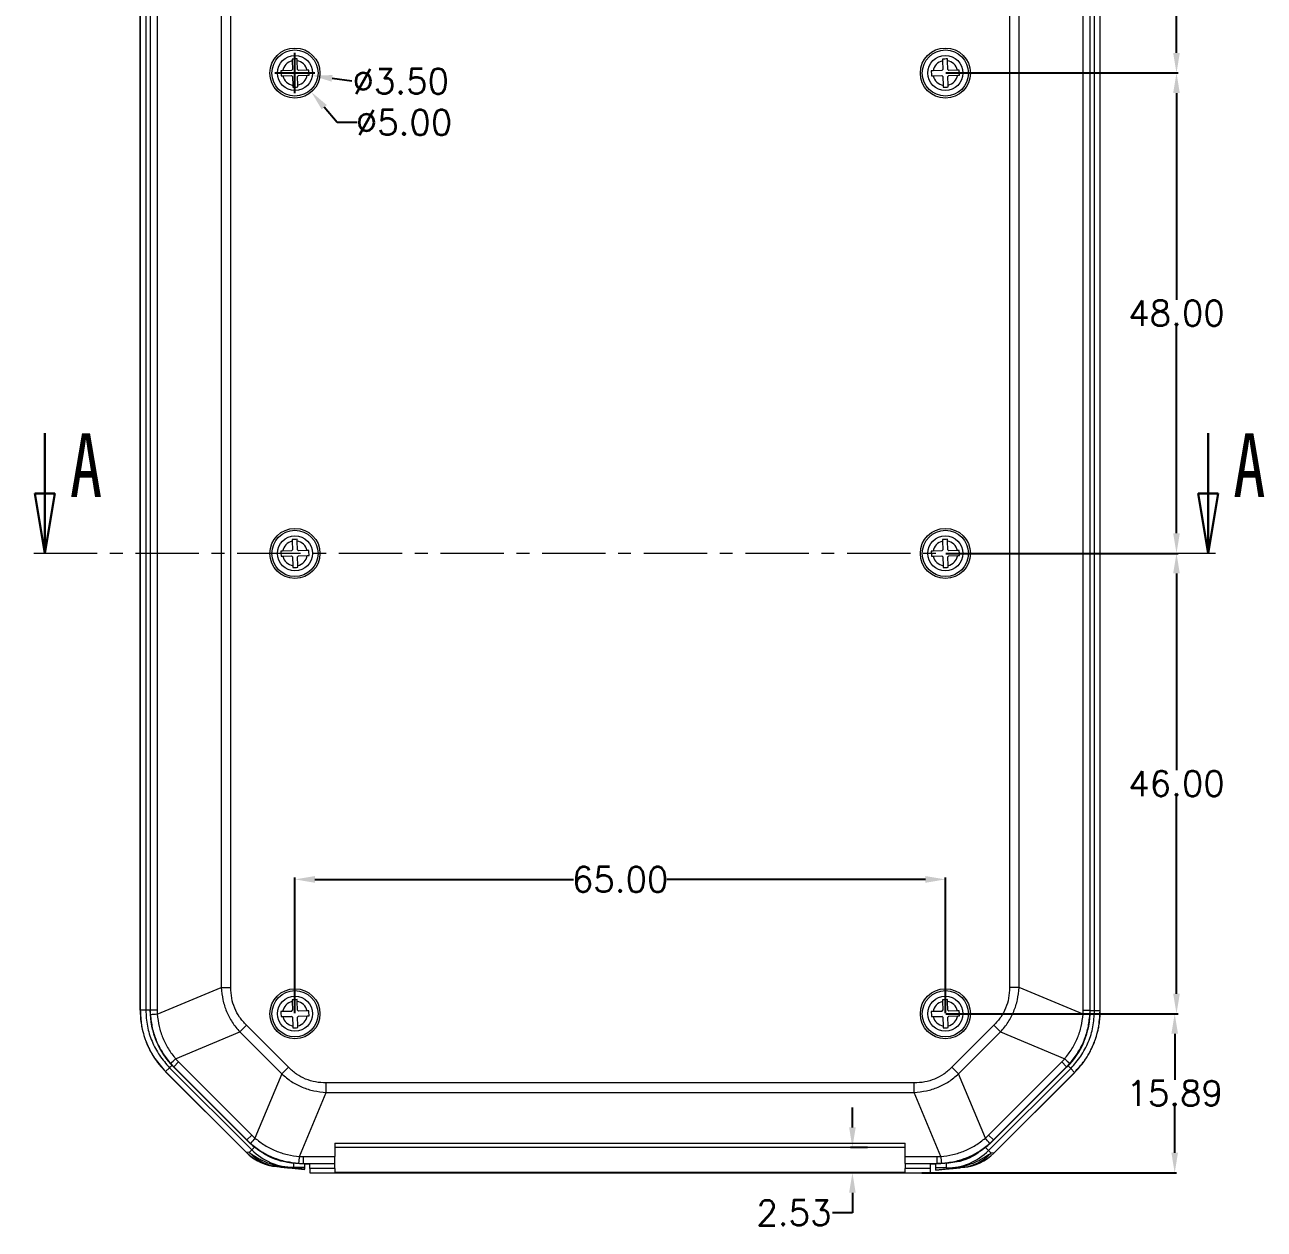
# Model space of a CAD drawing. Header units: inches. Extents: x 1153 to 4131, y 573 to 1071.
# Drawn here: x 1603.5 to 1727.3, y 838.7 to 959 of the extents above; entities that cross this region are included whole.
import ezdxf

# ---------------------------------------------------------------- set-up
doc = ezdxf.new("R2010")
doc.units = ezdxf.units.IN
doc.linetypes.add('CENTER', pattern=[10.16, 6.35, -1.27, 1.27, -1.27])
doc.styles.add('SLDTEXTSTYLE0', font='TXT', dxfattribs={"width": 0.75})
doc.styles.get("Standard").update_dxf_attribs({"font": 'txt', "bigfont": 'gbcbig.shx'})
doc.dimstyles.new('2.5', dxfattribs={"dimtxt": 2.5, "dimasz": 2, "dimexe": 0.18, "dimexo": 0.0625, "dimgap": 0.09, "dimtad": 0, "dimtih": 1, "dimtoh": 1, "dimzin": 0, "dimdsep": 46, "dimtxsty": 'Standard', "dimcen": 2, "dimadec": 0, "dimazin": 0, "dimtfac": 1, "dimtofl": 0, "dimtmove": 0, "dimatfit": 3, "dimfxl": 1, "dimtolj": 1, "dimtzin": 0, "dimarcsym": 0})

# ---------------------------------------------------------------- blocks, each defined once
blk = doc.blocks.new('_CLOSED')
at = {"color": 0, "linetype": 'ByBlock', "lineweight": -2}
for p, q in [((-1, 0.166667), (0, 0)), ((-1, 0.166667), (-1, -0.166667)), ((0, 0), (-1, -0.166667)), ((0, 0), (-1, 0))]:
    blk.add_line(p, q, dxfattribs=at)
blk = doc.blocks.new('*D294')
at = {"color": 0, "lineweight": -2}
for p, q in [((1630.46, 860.25), (1630.46, 873.79)), ((1632.46, 873.61), (1658.29, 873.61)), ((1693.46, 873.61), (1667.63, 873.61)), ((1695.46, 860.25), (1695.46, 873.79))]:
    blk.add_line(p, q, dxfattribs=at)
at = {"color": 0}
for points in [[(1632.46, 873.94), (1632.46, 873.27), (1630.46, 873.61)], [(1693.46, 873.94), (1693.46, 873.27), (1695.46, 873.61)]]:
    blk.add_solid(points, dxfattribs=at)
at = {"layer": 'Defpoints', "color": 0}
for p in [(1695.46, 873.61), (1630.46, 860.19), (1695.46, 860.19)]:
    blk.add_point(p, dxfattribs=at)
at = {"color": 0, "insert": (1662.96, 873.61), "char_height": 2.5, "attachment_point": 5}
blk.add_mtext('\\A1;65.00', dxfattribs=at)
blk = doc.blocks.new('*D295')
at = {"color": 0, "lineweight": -2}
for p, q in [((1695.52, 860.19), (1718.56, 860.19)), ((1718.38, 858.19), (1718.38, 853.58)), ((1718.38, 846.29), (1718.38, 850.9)), ((1693.11, 844.29), (1718.56, 844.29))]:
    blk.add_line(p, q, dxfattribs=at)
at = {"color": 0}
for points in [[(1718.05, 858.19), (1718.71, 858.19), (1718.38, 860.19)], [(1718.05, 846.29), (1718.71, 846.29), (1718.38, 844.29)]]:
    blk.add_solid(points, dxfattribs=at)
at = {"layer": 'Defpoints', "color": 0}
for p in [(1695.46, 860.19), (1718.38, 860.19), (1693.05, 844.29)]:
    blk.add_point(p, dxfattribs=at)
at = {"color": 0, "insert": (1718.38, 852.24), "char_height": 2.5, "attachment_point": 5}
blk.add_mtext('\\A1;15.89', dxfattribs=at)
blk = doc.blocks.new('*D296')
at = {"color": 0, "lineweight": -2}
for p, q in [((1695.52, 906.19), (1718.74, 906.19)), ((1718.56, 904.19), (1718.56, 884.53)), ((1718.56, 862.19), (1718.56, 881.85)), ((1695.52, 860.19), (1718.74, 860.19))]:
    blk.add_line(p, q, dxfattribs=at)
at = {"color": 0}
for points in [[(1718.23, 904.19), (1718.89, 904.19), (1718.56, 906.19)], [(1718.23, 862.19), (1718.89, 862.19), (1718.56, 860.19)]]:
    blk.add_solid(points, dxfattribs=at)
at = {"layer": 'Defpoints', "color": 0}
for p in [(1695.46, 906.19), (1718.56, 906.19), (1695.46, 860.19)]:
    blk.add_point(p, dxfattribs=at)
at = {"color": 0, "insert": (1718.56, 883.19), "char_height": 2.5, "attachment_point": 5}
blk.add_mtext('\\A1;46.00', dxfattribs=at)
blk = doc.blocks.new('*D297')
at = {"color": 0, "lineweight": -2}
for p, q in [((1695.52, 954.19), (1718.74, 954.19)), ((1718.56, 952.19), (1718.56, 931.53)), ((1718.56, 908.19), (1718.56, 928.85)), ((1695.58, 906.19), (1718.74, 906.19))]:
    blk.add_line(p, q, dxfattribs=at)
at = {"color": 0}
for points in [[(1718.23, 952.19), (1718.89, 952.19), (1718.56, 954.19)], [(1718.23, 908.19), (1718.89, 908.19), (1718.56, 906.19)]]:
    blk.add_solid(points, dxfattribs=at)
at = {"layer": 'Defpoints', "color": 0}
for p in [(1695.46, 954.19), (1718.56, 954.19), (1695.52, 906.19)]:
    blk.add_point(p, dxfattribs=at)
at = {"color": 0, "insert": (1718.56, 930.19), "char_height": 2.5, "attachment_point": 5}
blk.add_mtext('\\A1;48.00', dxfattribs=at)
blk = doc.blocks.new('*D298')
at = {"color": 0, "lineweight": -2}
for p, q in [((1695.52, 1000.19), (1718.74, 1000.19)), ((1718.56, 998.19), (1718.56, 978.53)), ((1718.56, 956.19), (1718.56, 975.85)), ((1695.52, 954.19), (1718.74, 954.19))]:
    blk.add_line(p, q, dxfattribs=at)
at = {"color": 0}
for points in [[(1718.23, 998.19), (1718.89, 998.19), (1718.56, 1000.19)], [(1718.23, 956.19), (1718.89, 956.19), (1718.56, 954.19)]]:
    blk.add_solid(points, dxfattribs=at)
at = {"layer": 'Defpoints', "color": 0}
for p in [(1695.46, 1000.19), (1718.56, 1000.19), (1695.46, 954.19)]:
    blk.add_point(p, dxfattribs=at)
at = {"color": 0, "insert": (1718.56, 977.19), "char_height": 2.5, "attachment_point": 5}
blk.add_mtext('\\A1;46.00', dxfattribs=at)
blk = doc.blocks.new('*D301')
at = {"color": 0, "lineweight": -2}
for p, q in [((1630.46, 952.19), (1630.46, 956.19)), ((1628.46, 954.19), (1632.46, 954.19)), ((1634.69, 949.25), (1633.39, 950.77)), ((1636.69, 949.25), (1634.69, 949.25))]:
    blk.add_line(p, q, dxfattribs=at)
at = {"color": 0}
blk.add_solid([(1633.64, 950.99), (1633.13, 950.55), (1632.09, 952.29)], dxfattribs=at)
at = {"layer": 'Defpoints', "color": 0}
for p in [(1628.83, 956.08), (1632.09, 952.29)]:
    blk.add_point(p, dxfattribs=at)
at = {"color": 0, "insert": (1641.36, 949.25), "char_height": 2.5, "attachment_point": 5}
blk.add_mtext('\\A1;∅5.00', dxfattribs=at)
blk = doc.blocks.new('*D302')
at = {"color": 0, "lineweight": -2}
for p, q in [((1630.46, 952.19), (1630.46, 956.19)), ((1628.46, 954.19), (1632.46, 954.19)), ((1636.15, 953.37), (1634.17, 953.65))]:
    blk.add_line(p, q, dxfattribs=at)
at = {"color": 0}
blk.add_solid([(1634.22, 953.98), (1634.12, 953.32), (1632.19, 953.94)], dxfattribs=at)
at = {"layer": 'Defpoints', "color": 0}
for p in [(1628.73, 954.43), (1632.19, 953.94)]:
    blk.add_point(p, dxfattribs=at)
at = {"color": 0, "insert": (1641.03, 953.37), "char_height": 2.5, "attachment_point": 5}
blk.add_mtext('\\A1;∅3.50', dxfattribs=at)
blk = doc.blocks.new('*D303')
at = {"color": 0, "lineweight": -2}
for p, q in [((1686.17, 848.83), (1686.17, 850.83)), ((1687.69, 846.83), (1685.99, 846.83)), ((1688.01, 844.29), (1685.99, 844.29)), ((1686.17, 842.29), (1686.17, 840.29)), ((1686.17, 840.29), (1684.17, 840.29))]:
    blk.add_line(p, q, dxfattribs=at)
at = {"color": 0}
for points in [[(1685.84, 848.83), (1686.5, 848.83), (1686.17, 846.83)], [(1685.84, 842.29), (1686.5, 842.29), (1686.17, 844.29)]]:
    blk.add_solid(points, dxfattribs=at)
at = {"layer": 'Defpoints', "color": 0}
for p in [(1687.75, 846.83), (1686.17, 844.29), (1688.08, 844.29)]:
    blk.add_point(p, dxfattribs=at)
at = {"color": 0, "insert": (1680.33, 840.29), "char_height": 2.5, "attachment_point": 5}
blk.add_mtext('\\A1;2.53', dxfattribs=at)

msp = doc.modelspace()

# ---------------------------------------------------------------- linework, layer by layer
at = {"color": 7, "linetype": 'Continuous', "lineweight": 15}
for p, q in [((1614.984, 999.909), (1614.984, 860.532)), ((1614.994, 860.536), (1614.994, 999.905)), ((1615.551, 999.905), (1615.551, 860.536)), ((1615.978, 999.851), (1615.978, 860.52)), ((1616.001, 999.829), (1616.001, 860.542)), ((1616.686, 999.829), (1616.686, 860.542)), ((1709.233, 860.542), (1709.233, 999.829)), ((1709.918, 860.542), (1709.918, 999.829)), ((1709.94, 860.52), (1709.94, 999.851)), ((1710.368, 860.466), (1710.368, 999.835)), ((1710.924, 860.466), (1710.924, 999.835)), ((1710.934, 860.462), (1710.934, 999.839)), ((1623.097, 997.566), (1623.097, 862.805)), ((1624.041, 862.805), (1624.041, 997.566)), ((1701.878, 997.566), (1701.878, 862.805)), ((1702.821, 862.805), (1702.821, 997.566)), ((1630.172, 955.402), (1630.199, 954.528)), ((1630.699, 954.543), (1630.672, 955.417)), ((1695.172, 955.402), (1695.199, 954.528)), ((1695.699, 954.543), (1695.672, 955.417)), ((1630.102, 954.425), (1629.228, 954.398)), ((1629.243, 953.899), (1630.117, 953.925)), ((1630.102, 954.425), (1630.199, 954.528)), ((1630.22, 953.828), (1630.117, 953.925)), ((1630.22, 953.828), (1630.247, 952.954)), ((1630.699, 954.543), (1630.802, 954.446)), ((1630.817, 953.946), (1630.72, 953.843)), ((1630.746, 952.969), (1630.72, 953.843)), ((1631.676, 954.473), (1630.802, 954.446)), ((1630.817, 953.946), (1631.691, 953.973)), ((1695.102, 954.425), (1694.228, 954.398)), ((1694.243, 953.899), (1695.117, 953.925)), ((1695.102, 954.425), (1695.199, 954.528)), ((1695.22, 953.828), (1695.117, 953.925)), ((1695.22, 953.828), (1695.247, 952.954)), ((1695.699, 954.543), (1695.802, 954.446)), ((1695.817, 953.946), (1695.72, 953.843)), ((1695.746, 952.969), (1695.72, 953.843)), ((1696.676, 954.473), (1695.802, 954.446)), ((1695.817, 953.946), (1696.691, 953.973)), ((1630.172, 907.402), (1630.199, 906.528)), ((1630.699, 906.543), (1630.672, 907.417)), ((1695.172, 907.402), (1695.199, 906.528)), ((1695.699, 906.543), (1695.672, 907.417)), ((1630.102, 906.425), (1629.228, 906.398)), ((1629.243, 905.899), (1630.117, 905.925)), ((1630.102, 906.425), (1630.199, 906.528)), ((1630.22, 905.828), (1630.117, 905.925)), ((1630.22, 905.828), (1630.247, 904.954)), ((1630.699, 906.543), (1630.802, 906.446)), ((1630.817, 905.946), (1630.72, 905.843)), ((1630.746, 904.969), (1630.72, 905.843)), ((1631.676, 906.473), (1630.802, 906.446)), ((1630.817, 905.946), (1631.691, 905.973)), ((1695.102, 906.425), (1694.228, 906.398)), ((1694.243, 905.899), (1695.117, 905.925)), ((1695.102, 906.425), (1695.199, 906.528)), ((1695.22, 905.828), (1695.117, 905.925)), ((1695.22, 905.828), (1695.247, 904.954)), ((1695.699, 906.543), (1695.802, 906.446)), ((1695.817, 905.946), (1695.72, 905.843)), ((1695.746, 904.969), (1695.72, 905.843)), ((1696.676, 906.473), (1695.802, 906.446)), ((1695.817, 905.946), (1696.691, 905.973)), ((1616.698, 860.132), (1623.097, 862.805)), ((1623.097, 862.805), (1624.041, 862.805)), ((1702.821, 862.805), (1701.878, 862.805)), ((1709.221, 860.132), (1702.821, 862.805)), ((1630.172, 861.402), (1630.199, 860.528)), ((1630.699, 860.543), (1630.672, 861.417)), ((1695.172, 861.402), (1695.199, 860.528)), ((1695.699, 860.543), (1695.672, 861.417)), ((1614.994, 860.536), (1615.007, 860.412)), ((1615.551, 860.536), (1614.994, 860.536)), ((1615.978, 860.52), (1616.001, 860.542)), ((1616.015, 860.073), (1616.001, 860.542)), ((1616.686, 860.542), (1616.001, 860.542)), ((1616.686, 860.542), (1616.698, 860.132)), ((1630.102, 860.425), (1629.228, 860.398)), ((1629.243, 859.899), (1630.117, 859.925)), ((1630.102, 860.425), (1630.199, 860.528)), ((1630.22, 859.828), (1630.117, 859.925)), ((1630.22, 859.828), (1630.247, 858.954)), ((1630.699, 860.543), (1630.802, 860.446)), ((1630.817, 859.946), (1630.72, 859.843)), ((1630.746, 858.969), (1630.72, 859.843)), ((1631.676, 860.473), (1630.802, 860.446)), ((1630.817, 859.946), (1631.691, 859.973)), ((1695.102, 860.425), (1694.228, 860.398)), ((1694.243, 859.899), (1695.117, 859.925)), ((1695.102, 860.425), (1695.199, 860.528)), ((1695.22, 859.828), (1695.117, 859.925)), ((1695.22, 859.828), (1695.247, 858.954)), ((1695.699, 860.543), (1695.802, 860.446)), ((1695.817, 859.946), (1695.72, 859.843)), ((1695.746, 858.969), (1695.72, 859.843)), ((1696.676, 860.473), (1695.802, 860.446)), ((1695.817, 859.946), (1696.691, 859.973)), ((1709.221, 860.132), (1709.233, 860.542)), ((1709.233, 860.542), (1709.918, 860.542)), ((1709.904, 860.073), (1709.918, 860.542)), ((1709.94, 860.52), (1709.918, 860.542)), ((1710.924, 860.466), (1710.368, 860.466)), ((1624.938, 858.362), (1625.604, 859.028)), ((1629.802, 854.83), (1625.604, 859.028)), ((1700.315, 859.028), (1696.117, 854.83)), ((1700.981, 858.362), (1700.315, 859.028)), ((1618.533, 855.686), (1624.938, 858.362)), ((1624.938, 858.362), (1629.136, 854.164)), ((1696.783, 854.164), (1700.981, 858.362)), ((1700.981, 858.362), (1707.386, 855.686)), ((1617.536, 854.399), (1617.93, 854.792)), ((1617.93, 854.792), (1626.14, 846.582)), ((1618.006, 855.246), (1618.344, 854.886)), ((1618.321, 854.864), (1618.344, 854.886)), ((1625.638, 847.547), (1618.321, 854.864)), ((1618.344, 854.886), (1618.829, 855.371)), ((1618.344, 854.886), (1625.66, 847.57)), ((1618.829, 855.371), (1618.533, 855.686)), ((1626.145, 848.055), (1618.829, 855.371)), ((1629.136, 854.164), (1629.802, 854.83)), ((1696.783, 854.164), (1696.117, 854.83)), ((1707.09, 855.371), (1699.774, 848.055)), ((1699.779, 846.512), (1707.989, 854.722)), ((1700.259, 847.57), (1707.575, 854.886)), ((1707.598, 854.864), (1700.281, 847.547)), ((1707.386, 855.686), (1707.09, 855.371)), ((1707.575, 854.886), (1707.09, 855.371)), ((1707.913, 855.246), (1707.575, 854.886)), ((1707.575, 854.886), (1707.598, 854.864)), ((1708.383, 854.329), (1707.989, 854.722)), ((1617.528, 854.393), (1625.577, 846.345)), ((1625.582, 846.353), (1617.536, 854.399)), ((1617.536, 854.399), (1617.536, 854.399)), ((1629.136, 854.164), (1626.46, 847.759)), ((1699.459, 847.759), (1696.783, 854.164)), ((1700.336, 846.283), (1708.383, 854.329)), ((1700.342, 846.275), (1708.391, 854.323)), ((1708.383, 854.329), (1708.485, 854.454)), ((1708.383, 854.329), (1708.383, 854.329)), ((1630.905, 845.925), (1633.579, 852.324)), ((1692.34, 853.267), (1633.579, 853.267)), ((1633.579, 852.324), (1633.579, 853.267)), ((1633.579, 852.324), (1692.34, 852.324)), ((1692.34, 852.324), (1692.34, 853.267)), ((1695.013, 845.925), (1692.34, 852.324)), ((1625.66, 847.57), (1625.638, 847.547)), ((1625.66, 847.57), (1626.145, 848.055)), ((1626.02, 847.232), (1625.66, 847.57)), ((1626.46, 847.759), (1626.145, 848.055)), ((1699.774, 848.055), (1699.459, 847.759)), ((1700.259, 847.57), (1699.774, 848.055)), ((1699.899, 847.232), (1700.259, 847.57)), ((1700.281, 847.547), (1700.259, 847.57)), ((1625.882, 846.324), (1625.582, 846.353)), ((1626.14, 846.582), (1625.882, 846.324)), ((1634.459, 847.251), (1691.459, 847.251)), ((1634.459, 847.251), (1634.459, 845.912)), ((1691.459, 846.829), (1634.459, 846.829)), ((1691.459, 845.912), (1691.459, 847.251)), ((1700.037, 846.254), (1699.779, 846.512)), ((1700.336, 846.283), (1700.037, 846.254)), ((1700.244, 846.192), (1700.347, 846.279)), ((1628.631, 844.907), (1628.93, 844.878)), ((1630.329, 844.847), (1631.44, 844.847)), ((1630.329, 844.772), (1630.329, 844.847)), ((1630.847, 845.241), (1631.316, 845.227)), ((1630.905, 845.925), (1631.316, 845.912)), ((1631.294, 845.205), (1631.316, 845.227)), ((1631.294, 845.205), (1631.959, 845.205)), ((1631.316, 845.912), (1634.459, 845.912)), ((1631.316, 845.227), (1631.316, 845.912)), ((1631.316, 845.227), (1634.459, 845.227)), ((1631.44, 844.847), (1631.44, 845.205)), ((1631.44, 845.186), (1631.959, 845.186)), ((1631.44, 844.664), (1631.44, 844.847)), ((1631.959, 845.222), (1634.459, 845.222)), ((1631.959, 845.222), (1631.959, 845.213)), ((1631.959, 845.213), (1634.459, 845.213)), ((1631.959, 844.713), (1631.959, 845.213)), ((1634.459, 845.227), (1634.459, 845.912)), ((1634.459, 845.227), (1634.459, 845.222)), ((1634.459, 845.213), (1634.459, 845.222)), ((1634.459, 844.713), (1634.459, 845.213)), ((1691.459, 845.912), (1694.603, 845.912)), ((1691.459, 845.227), (1691.459, 845.912)), ((1691.459, 845.227), (1694.603, 845.227)), ((1691.459, 845.227), (1691.459, 845.222)), ((1691.459, 845.222), (1693.959, 845.222)), ((1691.459, 845.213), (1691.459, 845.222)), ((1691.459, 845.213), (1693.959, 845.213)), ((1691.459, 845.213), (1691.459, 844.713)), ((1693.959, 845.222), (1693.959, 845.213)), ((1693.959, 844.713), (1693.959, 845.213)), ((1693.959, 845.205), (1694.625, 845.205)), ((1693.959, 845.186), (1694.479, 845.186)), ((1694.479, 845.205), (1694.479, 844.777)), ((1694.603, 845.912), (1695.013, 845.925)), ((1694.603, 845.912), (1694.603, 845.227)), ((1695.072, 845.241), (1694.603, 845.227)), ((1694.625, 845.205), (1694.603, 845.227)), ((1696.989, 844.808), (1697.288, 844.837)), ((1629.846, 844.789), (1631.44, 844.635)), ((1631.44, 844.664), (1630.329, 844.772)), ((1634.459, 844.713), (1631.959, 844.713)), ((1631.959, 844.713), (1631.959, 844.294)), ((1631.959, 844.294), (1693.959, 844.294)), ((1634.459, 844.713), (1634.459, 844.321)), ((1691.459, 844.321), (1634.459, 844.321)), ((1693.959, 844.713), (1691.459, 844.713)), ((1691.459, 844.321), (1691.459, 844.713)), ((1693.959, 844.294), (1693.959, 844.713)), ((1695.59, 844.777), (1694.479, 844.777)), ((1694.479, 844.777), (1694.479, 844.594)), ((1694.479, 844.565), (1696.073, 844.719)), ((1694.479, 844.594), (1695.59, 844.702)), ((1695.59, 844.777), (1695.59, 844.702))]:
    msp.add_line(p, q, dxfattribs=at)
at = {"color": 7, "linetype": 'Continuous', "lineweight": 30}
for p, q in [((1605.457, 918.186), (1605.457, 906.186)), ((1721.723, 918.186), (1721.723, 906.186))]:
    msp.add_line(p, q, dxfattribs=at)
at = {"color": 1, "linetype": 'CENTER', "lineweight": 0}
msp.add_line((1722.462, 906.186), (1603.457, 906.186), dxfattribs=at)
at = {"color": 8, "linetype": 'Continuous', "lineweight": 15}
for p, q in [((1626.419, 846.861), (1626.14, 846.582)), ((1699.779, 846.512), (1699.46, 846.831)), ((1630.329, 845.263), (1630.329, 844.847)), ((1695.59, 844.777), (1695.59, 845.263))]:
    msp.add_line(p, q, dxfattribs=at)
at = {"color": 7, "linetype": 'Continuous', "lineweight": 15}
for centre, radius in [((1630.459, 954.186), 2.5), ((1630.459, 954.186), 2.308), ((1695.459, 954.186), 2.5), ((1695.459, 954.186), 2.308), ((1630.459, 954.186), 1.75), ((1695.459, 954.186), 1.75), ((1630.459, 906.186), 2.5), ((1630.459, 906.186), 2.308), ((1695.459, 906.186), 2.5), ((1695.459, 906.186), 2.308), ((1630.459, 906.186), 1.75), ((1695.459, 906.186), 1.75), ((1630.459, 860.186), 2.5), ((1630.459, 860.186), 2.308), ((1695.459, 860.186), 2.5), ((1695.459, 860.186), 2.308), ((1630.459, 860.186), 1.75), ((1695.459, 860.186), 1.75)]:
    msp.add_circle(centre, radius, dxfattribs=at)
for centre, radius, start, end in [((1630.459, 954.186), 1.25, 103.27305, 170.19913), ((1630.459, 954.186), 1.25, 13.27305, 80.19913), ((1695.459, 954.186), 1.25, 103.27305, 170.19913), ((1695.459, 954.186), 1.25, 13.27305, 80.19913), ((1630.459, 954.186), 1.25, 193.27305, 260.19913), ((1630.459, 954.186), 1.25, 283.27305, 350.19913), ((1695.459, 954.186), 1.25, 193.27305, 260.19913), ((1695.459, 954.186), 1.25, 283.27305, 350.19913), ((1630.459, 906.186), 1.25, 103.27305, 170.19913), ((1630.459, 906.186), 1.25, 13.27305, 80.19913), ((1695.459, 906.186), 1.25, 103.27305, 170.19913), ((1695.459, 906.186), 1.25, 13.27305, 80.19913), ((1630.459, 906.186), 1.25, 193.27305, 260.19913), ((1630.459, 906.186), 1.25, 283.27305, 350.19913), ((1695.459, 906.186), 1.25, 193.27305, 260.19913), ((1695.459, 906.186), 1.25, 283.27305, 350.19913), ((1630.459, 860.186), 1.25, 103.27305, 170.19913), ((1630.459, 860.186), 1.25, 13.27305, 80.19913), ((1695.459, 860.186), 1.25, 103.27305, 170.19913), ((1695.459, 860.186), 1.25, 13.27305, 80.19913), ((1617.043, 852.105), 8.034, 92.45871, 97.35322), ((1630.459, 860.186), 1.25, 193.27305, 260.19913), ((1630.459, 860.186), 1.25, 283.27305, 350.19913), ((1695.459, 860.186), 1.25, 193.27305, 260.19913), ((1695.459, 860.186), 1.25, 283.27305, 350.19913), ((1708.876, 852.105), 8.034, 82.64678, 87.54129), ((1701.959, 860.499), 8, 315, 336.75015), ((1613.275, 861.45), 7.801, 307.32641, 312.37171), ((1712.644, 861.45), 7.801, 227.62829, 232.67359), ((1632.223, 842.501), 7.801, 137.62829, 142.67359), ((1693.695, 842.501), 7.801, 37.32641, 42.37171), ((1629.112, 849.859), 4.975, 224.81121, 264.44653), ((1629.411, 849.83), 4.975, 224.81121, 264.44653), ((1630.329, 850.771), 5.924, 225, 270), ((1695.59, 850.701), 5.924, 270, 315), ((1696.507, 849.76), 4.975, 275.55347, 315.18879), ((1696.807, 849.789), 4.975, 275.55347, 315.18879), ((1622.879, 846.269), 8.034, 352.64678, 357.54129), ((1703.04, 846.269), 8.034, 182.45871, 187.35322), ((1630.227, 848.72), 3.949, 264.4594, 271.47538), ((1695.692, 848.65), 3.949, 268.52462, 275.5406)]:
    msp.add_arc(centre, radius, start, end, dxfattribs=at)
for centre, major_axis, start_param, end_param in [((1623.98, 860.522), (-5.659, -5.659), 5.4979394, 6.2831853), ((1701.939, 860.522), (-5.659, 5.659), 3.1415927, 3.9268385), ((1631.296, 853.206), (5.659, 5.659), 3.1415927, 3.9268385), ((1694.623, 853.206), (5.659, -5.659), 5.4979394, 6.2831853)]:
    msp.add_ellipse(centre, major_axis=major_axis, ratio=0.9996955, start_param=start_param, end_param=end_param, dxfattribs=at)
for points in [[(1630.667, 955.593), (1630.584, 955.59), (1630.417, 955.585), (1630.25, 955.58), (1630.167, 955.577)], [(1695.667, 955.593), (1695.584, 955.59), (1695.417, 955.585), (1695.25, 955.58), (1695.167, 955.577)], [(1629.052, 954.393), (1629.055, 954.31), (1629.06, 954.143), (1629.065, 953.977), (1629.068, 953.893)], [(1631.866, 953.978), (1631.864, 954.061), (1631.859, 954.228), (1631.854, 954.395), (1631.851, 954.478)], [(1694.052, 954.393), (1694.055, 954.31), (1694.06, 954.143), (1694.065, 953.977), (1694.068, 953.893)], [(1696.866, 953.978), (1696.864, 954.061), (1696.859, 954.228), (1696.854, 954.395), (1696.851, 954.478)], [(1630.252, 952.779), (1630.335, 952.781), (1630.502, 952.786), (1630.668, 952.791), (1630.752, 952.794)], [(1695.252, 952.779), (1695.335, 952.781), (1695.502, 952.786), (1695.668, 952.791), (1695.752, 952.794)], [(1630.667, 907.593), (1630.584, 907.59), (1630.417, 907.585), (1630.25, 907.58), (1630.167, 907.577)], [(1695.667, 907.593), (1695.584, 907.59), (1695.417, 907.585), (1695.25, 907.58), (1695.167, 907.577)], [(1629.052, 906.393), (1629.055, 906.31), (1629.06, 906.143), (1629.065, 905.977), (1629.068, 905.893)], [(1631.866, 905.978), (1631.864, 906.061), (1631.859, 906.228), (1631.854, 906.395), (1631.851, 906.478)], [(1694.052, 906.393), (1694.055, 906.31), (1694.06, 906.143), (1694.065, 905.977), (1694.068, 905.893)], [(1696.866, 905.978), (1696.864, 906.061), (1696.859, 906.228), (1696.854, 906.395), (1696.851, 906.478)], [(1630.252, 904.779), (1630.335, 904.781), (1630.502, 904.786), (1630.668, 904.791), (1630.752, 904.794)], [(1695.252, 904.779), (1695.335, 904.781), (1695.502, 904.786), (1695.668, 904.791), (1695.752, 904.794)], [(1630.667, 861.593), (1630.584, 861.59), (1630.417, 861.585), (1630.25, 861.58), (1630.167, 861.577)], [(1695.667, 861.593), (1695.584, 861.59), (1695.417, 861.585), (1695.25, 861.58), (1695.167, 861.577)], [(1629.052, 860.393), (1629.055, 860.31), (1629.06, 860.143), (1629.065, 859.977), (1629.068, 859.893)], [(1631.866, 859.978), (1631.864, 860.061), (1631.859, 860.228), (1631.854, 860.395), (1631.851, 860.478)], [(1694.052, 860.393), (1694.055, 860.31), (1694.06, 860.143), (1694.065, 859.977), (1694.068, 859.893)], [(1696.866, 859.978), (1696.864, 860.061), (1696.859, 860.228), (1696.854, 860.395), (1696.851, 860.478)], [(1630.252, 858.779), (1630.335, 858.781), (1630.502, 858.786), (1630.668, 858.791), (1630.752, 858.794)], [(1695.252, 858.779), (1695.335, 858.781), (1695.502, 858.786), (1695.668, 858.791), (1695.752, 858.794)]]:
    msp.add_open_spline(points, degree=3, dxfattribs=at)
for points, knots in [([(1630.167, 955.577), (1630.167, 955.566), (1630.169, 955.523), (1630.171, 955.464), (1630.172, 955.416), (1630.172, 955.402)], [0, 0, 0, 0, 0.1985425, 0.7675845, 1, 1, 1, 1]), ([(1630.672, 955.417), (1630.672, 955.431), (1630.67, 955.491), (1630.668, 955.548), (1630.667, 955.593)], [0, 0, 0, 0, 0.2327202, 1, 1, 1, 1]), ([(1695.167, 955.577), (1695.167, 955.566), (1695.169, 955.523), (1695.171, 955.464), (1695.172, 955.416), (1695.172, 955.402)], [0, 0, 0, 0, 0.1985425, 0.7675845, 1, 1, 1, 1]), ([(1695.672, 955.417), (1695.672, 955.431), (1695.67, 955.491), (1695.668, 955.548), (1695.667, 955.593)], [0, 0, 0, 0, 0.2327202, 1, 1, 1, 1]), ([(1629.228, 954.398), (1629.226, 954.398), (1629.167, 954.397), (1629.109, 954.395), (1629.052, 954.393)], [0, 0, 0, 0, 0.0300879, 1, 1, 1, 1]), ([(1629.068, 953.893), (1629.082, 953.894), (1629.139, 953.895), (1629.198, 953.897), (1629.243, 953.899)], [0, 0, 0, 0, 0.25731753, 1, 1, 1, 1]), ([(1631.851, 954.478), (1631.84, 954.478), (1631.797, 954.476), (1631.738, 954.474), (1631.69, 954.473), (1631.676, 954.473)], [0, 0, 0, 0, 0.1985425, 0.7675845, 1, 1, 1, 1]), ([(1631.691, 953.973), (1631.705, 953.973), (1631.765, 953.975), (1631.822, 953.977), (1631.866, 953.978)], [0, 0, 0, 0, 0.2327202, 1, 1, 1, 1]), ([(1694.228, 954.398), (1694.226, 954.398), (1694.167, 954.397), (1694.109, 954.395), (1694.052, 954.393)], [0, 0, 0, 0, 0.0300879, 1, 1, 1, 1]), ([(1694.068, 953.893), (1694.082, 953.894), (1694.139, 953.895), (1694.198, 953.897), (1694.243, 953.899)], [0, 0, 0, 0, 0.25731753, 1, 1, 1, 1]), ([(1696.851, 954.478), (1696.84, 954.478), (1696.797, 954.476), (1696.738, 954.474), (1696.69, 954.473), (1696.676, 954.473)], [0, 0, 0, 0, 0.1985425, 0.7675845, 1, 1, 1, 1]), ([(1696.691, 953.973), (1696.705, 953.973), (1696.765, 953.975), (1696.822, 953.977), (1696.866, 953.978)], [0, 0, 0, 0, 0.2327202, 1, 1, 1, 1]), ([(1630.247, 952.954), (1630.247, 952.952), (1630.248, 952.893), (1630.25, 952.835), (1630.252, 952.779)], [0, 0, 0, 0, 0.0300879, 1, 1, 1, 1]), ([(1630.752, 952.794), (1630.751, 952.808), (1630.75, 952.865), (1630.748, 952.925), (1630.746, 952.969)], [0, 0, 0, 0, 0.25731753, 1, 1, 1, 1]), ([(1695.247, 952.954), (1695.247, 952.952), (1695.248, 952.893), (1695.25, 952.835), (1695.252, 952.779)], [0, 0, 0, 0, 0.0300879, 1, 1, 1, 1]), ([(1695.752, 952.794), (1695.751, 952.808), (1695.75, 952.865), (1695.748, 952.925), (1695.746, 952.969)], [0, 0, 0, 0, 0.2573175, 1, 1, 1, 1]), ([(1630.167, 907.577), (1630.167, 907.566), (1630.169, 907.523), (1630.171, 907.464), (1630.172, 907.416), (1630.172, 907.402)], [0, 0, 0, 0, 0.1985425, 0.7675845, 1, 1, 1, 1]), ([(1630.672, 907.417), (1630.672, 907.431), (1630.67, 907.491), (1630.668, 907.548), (1630.667, 907.593)], [0, 0, 0, 0, 0.2327202, 1, 1, 1, 1]), ([(1695.167, 907.577), (1695.167, 907.566), (1695.169, 907.523), (1695.171, 907.464), (1695.172, 907.416), (1695.172, 907.402)], [0, 0, 0, 0, 0.1985425, 0.7675845, 1, 1, 1, 1]), ([(1695.672, 907.417), (1695.672, 907.431), (1695.67, 907.491), (1695.668, 907.548), (1695.667, 907.593)], [0, 0, 0, 0, 0.2327202, 1, 1, 1, 1]), ([(1629.228, 906.398), (1629.226, 906.398), (1629.167, 906.397), (1629.109, 906.395), (1629.052, 906.393)], [0, 0, 0, 0, 0.0300879, 1, 1, 1, 1]), ([(1629.068, 905.893), (1629.082, 905.894), (1629.139, 905.895), (1629.198, 905.897), (1629.243, 905.899)], [0, 0, 0, 0, 0.2573175, 1, 1, 1, 1]), ([(1631.851, 906.478), (1631.84, 906.478), (1631.797, 906.476), (1631.738, 906.474), (1631.69, 906.473), (1631.676, 906.473)], [0, 0, 0, 0, 0.1985425, 0.7675845, 1, 1, 1, 1]), ([(1631.691, 905.973), (1631.705, 905.973), (1631.765, 905.975), (1631.822, 905.977), (1631.866, 905.978)], [0, 0, 0, 0, 0.2327202, 1, 1, 1, 1]), ([(1694.228, 906.398), (1694.226, 906.398), (1694.167, 906.397), (1694.109, 906.395), (1694.052, 906.393)], [0, 0, 0, 0, 0.0300879, 1, 1, 1, 1]), ([(1694.068, 905.893), (1694.082, 905.894), (1694.139, 905.895), (1694.198, 905.897), (1694.243, 905.899)], [0, 0, 0, 0, 0.2573175, 1, 1, 1, 1]), ([(1696.851, 906.478), (1696.84, 906.478), (1696.797, 906.476), (1696.738, 906.474), (1696.69, 906.473), (1696.676, 906.473)], [0, 0, 0, 0, 0.1985425, 0.7675845, 1, 1, 1, 1]), ([(1696.691, 905.973), (1696.705, 905.973), (1696.765, 905.975), (1696.822, 905.977), (1696.866, 905.978)], [0, 0, 0, 0, 0.2327202, 1, 1, 1, 1]), ([(1630.247, 904.954), (1630.247, 904.952), (1630.248, 904.893), (1630.25, 904.835), (1630.252, 904.779)], [0, 0, 0, 0, 0.0300879, 1, 1, 1, 1]), ([(1630.752, 904.794), (1630.751, 904.808), (1630.75, 904.865), (1630.748, 904.925), (1630.746, 904.969)], [0, 0, 0, 0, 0.2573175, 1, 1, 1, 1]), ([(1695.247, 904.954), (1695.247, 904.952), (1695.248, 904.893), (1695.25, 904.835), (1695.252, 904.779)], [0, 0, 0, 0, 0.0300879, 1, 1, 1, 1]), ([(1695.752, 904.794), (1695.751, 904.808), (1695.75, 904.865), (1695.748, 904.925), (1695.746, 904.969)], [0, 0, 0, 0, 0.2573175, 1, 1, 1, 1]), ([(1623.097, 862.805), (1623.137, 862.392), (1623.214, 861.576), (1623.593, 860.407), (1624.151, 859.313), (1624.673, 858.682), (1624.938, 858.362)], [0, 0, 0, 0, 0.2535546, 0.5002407, 0.7468041, 1, 1, 1, 1]), ([(1625.604, 859.028), (1625.364, 859.292), (1624.894, 859.812), (1624.403, 860.742), (1624.093, 861.747), (1624.059, 862.448), (1624.041, 862.805)], [0, 0, 0, 0, 0.2543571, 0.4996841, 0.7451106, 1, 1, 1, 1]), ([(1701.878, 862.805), (1701.86, 862.448), (1701.825, 861.747), (1701.516, 860.742), (1701.025, 859.812), (1700.555, 859.293), (1700.315, 859.028)], [0, 0, 0, 0, 0.2548241, 0.5003134, 0.7455778, 1, 1, 1, 1]), ([(1700.981, 858.362), (1701.245, 858.682), (1701.767, 859.313), (1702.326, 860.407), (1702.704, 861.576), (1702.782, 862.392), (1702.821, 862.805)], [0, 0, 0, 0, 0.2531959, 0.4997593, 0.7464454, 1, 1, 1, 1]), ([(1630.167, 861.577), (1630.167, 861.566), (1630.169, 861.523), (1630.171, 861.464), (1630.172, 861.416), (1630.172, 861.402)], [0, 0, 0, 0, 0.1985425, 0.7675845, 1, 1, 1, 1]), ([(1630.672, 861.417), (1630.672, 861.431), (1630.67, 861.491), (1630.668, 861.548), (1630.667, 861.593)], [0, 0, 0, 0, 0.2327202, 1, 1, 1, 1]), ([(1695.167, 861.577), (1695.167, 861.566), (1695.169, 861.523), (1695.171, 861.464), (1695.172, 861.416), (1695.172, 861.402)], [0, 0, 0, 0, 0.1985425, 0.7675845, 1, 1, 1, 1]), ([(1695.672, 861.417), (1695.672, 861.431), (1695.67, 861.491), (1695.668, 861.548), (1695.667, 861.593)], [0, 0, 0, 0, 0.2327202, 1, 1, 1, 1]), ([(1614.984, 860.539), (1614.984, 860.539), (1614.984, 860.537), (1614.984, 860.518), (1614.986, 860.132), (1615.026, 859.541), (1615.15, 858.815), (1615.275, 858.288), (1615.421, 857.799), (1615.685, 857.082), (1615.97, 856.489), (1616.258, 856.006), (1616.388, 855.797), (1616.565, 855.534), (1616.804, 855.208), (1617.126, 854.81), (1617.39, 854.537), (1617.537, 854.385)], [0, 0, 0, 0, 0.0001005, 0.000809, 0.0084934, 0.1696331, 0.2596943, 0.3317717, 0.4071186, 0.4831118, 0.6673528, 0.6944937, 0.7298606, 0.775517, 0.833489, 0.9073878, 1, 1, 1, 1]), ([(1615.551, 860.536), (1615.581, 860.002), (1615.64, 858.938), (1616.13, 857.411), (1616.867, 855.988), (1617.575, 855.192), (1617.93, 854.792)], [0, 0, 0, 0, 0.2509906, 0.5001067, 0.7492395, 1, 1, 1, 1]), ([(1616.015, 860.073), (1616.061, 859.636), (1616.155, 858.759), (1616.571, 857.494), (1617.167, 856.293), (1617.725, 855.596), (1618.006, 855.246)], [0, 0, 0, 0, 0.2475272, 0.4966978, 0.7475196, 1, 1, 1, 1]), ([(1616.698, 860.132), (1616.746, 859.726), (1616.842, 858.915), (1617.232, 857.751), (1617.777, 856.65), (1618.281, 856.007), (1618.533, 855.686)], [0, 0, 0, 0, 0.2501157, 0.4999973, 0.7498294, 1, 1, 1, 1]), ([(1629.228, 860.398), (1629.226, 860.398), (1629.167, 860.397), (1629.109, 860.395), (1629.052, 860.393)], [0, 0, 0, 0, 0.0300879, 1, 1, 1, 1]), ([(1629.068, 859.893), (1629.082, 859.894), (1629.139, 859.895), (1629.198, 859.897), (1629.243, 859.899)], [0, 0, 0, 0, 0.2573175, 1, 1, 1, 1]), ([(1631.851, 860.478), (1631.84, 860.478), (1631.797, 860.476), (1631.738, 860.474), (1631.69, 860.473), (1631.676, 860.473)], [0, 0, 0, 0, 0.1985425, 0.7675845, 1, 1, 1, 1]), ([(1631.691, 859.973), (1631.705, 859.973), (1631.765, 859.975), (1631.822, 859.977), (1631.866, 859.978)], [0, 0, 0, 0, 0.2327202, 1, 1, 1, 1]), ([(1694.228, 860.398), (1694.226, 860.398), (1694.167, 860.397), (1694.109, 860.395), (1694.052, 860.393)], [0, 0, 0, 0, 0.0300879, 1, 1, 1, 1]), ([(1694.068, 859.893), (1694.082, 859.894), (1694.139, 859.895), (1694.198, 859.897), (1694.243, 859.899)], [0, 0, 0, 0, 0.2573175, 1, 1, 1, 1]), ([(1696.851, 860.478), (1696.84, 860.478), (1696.797, 860.476), (1696.738, 860.474), (1696.69, 860.473), (1696.676, 860.473)], [0, 0, 0, 0, 0.1985425, 0.7675845, 1, 1, 1, 1]), ([(1696.691, 859.973), (1696.705, 859.973), (1696.765, 859.975), (1696.822, 859.977), (1696.866, 859.978)], [0, 0, 0, 0, 0.2327202, 1, 1, 1, 1]), ([(1707.386, 855.686), (1707.638, 856.007), (1708.142, 856.65), (1708.686, 857.751), (1709.077, 858.915), (1709.173, 859.726), (1709.221, 860.132)], [0, 0, 0, 0, 0.2501661, 0.50000359, 0.74987987, 1, 1, 1, 1]), ([(1707.913, 855.246), (1708.193, 855.596), (1708.752, 856.293), (1709.348, 857.494), (1709.764, 858.759), (1709.857, 859.636), (1709.904, 860.073)], [0, 0, 0, 0, 0.2524804, 0.5033022, 0.7524728, 1, 1, 1, 1]), ([(1707.989, 854.722), (1708.345, 855.122), (1709.052, 855.919), (1709.787, 857.343), (1710.274, 858.869), (1710.337, 859.932), (1710.368, 860.466)], [0, 0, 0, 0, 0.2511792, 0.5001339, 0.7490257, 1, 1, 1, 1]), ([(1708.382, 854.315), (1708.639, 854.589), (1709.043, 855.022), (1709.479, 855.641), (1709.772, 856.113), (1710.017, 856.567), (1710.34, 857.267), (1710.57, 857.928), (1710.729, 858.576), (1710.821, 859.024), (1710.889, 859.519), (1710.922, 859.951), (1710.932, 860.219), (1710.934, 860.364), (1710.934, 860.434), (1710.934, 860.458), (1710.934, 860.466), (1710.934, 860.468), (1710.934, 860.469), (1710.934, 860.469)], [0, 0, 0, 0, 0.1647884, 0.2593603, 0.3319292, 0.4083533, 0.4855293, 0.6704441, 0.7138596, 0.77828, 0.8712667, 0.9327422, 0.9685881, 0.9888179, 0.9965428, 0.9989375, 0.9996523, 0.9998742, 1, 1, 1, 1]), ([(1630.247, 858.954), (1630.247, 858.952), (1630.248, 858.893), (1630.25, 858.835), (1630.252, 858.779)], [0, 0, 0, 0, 0.0300879, 1, 1, 1, 1]), ([(1630.752, 858.794), (1630.751, 858.808), (1630.75, 858.865), (1630.748, 858.925), (1630.746, 858.969)], [0, 0, 0, 0, 0.2573175, 1, 1, 1, 1]), ([(1695.247, 858.954), (1695.247, 858.952), (1695.248, 858.893), (1695.25, 858.835), (1695.252, 858.779)], [0, 0, 0, 0, 0.0300879, 1, 1, 1, 1]), ([(1695.752, 858.794), (1695.751, 858.808), (1695.75, 858.865), (1695.748, 858.925), (1695.746, 858.969)], [0, 0, 0, 0, 0.2573175, 1, 1, 1, 1]), ([(1633.579, 853.267), (1633.222, 853.285), (1632.521, 853.32), (1631.516, 853.629), (1630.586, 854.12), (1630.066, 854.59), (1629.802, 854.83)], [0, 0, 0, 0, 0.2548241, 0.5003134, 0.7455778, 1, 1, 1, 1]), ([(1696.117, 854.83), (1695.853, 854.59), (1695.333, 854.12), (1694.403, 853.629), (1693.398, 853.32), (1692.697, 853.285), (1692.34, 853.267)], [0, 0, 0, 0, 0.2543571, 0.4996841, 0.7451106, 1, 1, 1, 1]), ([(1629.136, 854.164), (1629.456, 853.9), (1630.087, 853.378), (1631.181, 852.819), (1632.349, 852.441), (1633.165, 852.363), (1633.579, 852.324)], [0, 0, 0, 0, 0.2531959, 0.4997593, 0.7464454, 1, 1, 1, 1]), ([(1692.34, 852.324), (1692.753, 852.363), (1693.569, 852.441), (1694.738, 852.819), (1695.832, 853.378), (1696.463, 853.9), (1696.783, 854.164)], [0, 0, 0, 0, 0.2535546, 0.5002407, 0.7468041, 1, 1, 1, 1]), ([(1626.46, 847.759), (1626.781, 847.507), (1627.424, 847.003), (1628.525, 846.459), (1629.689, 846.068), (1630.5, 845.973), (1630.905, 845.925)], [0, 0, 0, 0, 0.2501661, 0.5000036, 0.7498799, 1, 1, 1, 1]), ([(1695.013, 845.925), (1695.419, 845.973), (1696.23, 846.068), (1697.394, 846.459), (1698.495, 847.003), (1699.138, 847.507), (1699.459, 847.759)], [0, 0, 0, 0, 0.2501157, 0.4999973, 0.7498294, 1, 1, 1, 1]), ([(1625.572, 846.349), (1625.782, 846.155), (1626.186, 845.783), (1626.671, 845.527), (1626.903, 845.404)], [0, 0, 0, 0, 0.52072163, 1, 1, 1, 1]), ([(1625.882, 846.324), (1625.969, 846.263), (1626.135, 846.147), (1626.434, 845.955), (1626.774, 845.753), (1627.194, 845.532), (1627.698, 845.304), (1628.254, 845.103), (1628.817, 844.952), (1629.303, 844.855), (1629.824, 844.79), (1630.164, 844.778), (1630.329, 844.772)], [0, 0, 0, 0, 0.1321857, 0.2496236, 0.3787068, 0.4973614, 0.6221435, 0.7469578, 0.8102058, 0.8738927, 0.9386702, 1, 1, 1, 1]), ([(1626.02, 847.232), (1626.37, 846.952), (1627.067, 846.393), (1628.268, 845.797), (1629.533, 845.381), (1630.41, 845.288), (1630.847, 845.241)], [0, 0, 0, 0, 0.25248038, 0.50330216, 0.75247282, 1, 1, 1, 1]), ([(1695.072, 845.241), (1695.509, 845.288), (1696.386, 845.381), (1697.651, 845.797), (1698.852, 846.393), (1699.549, 846.952), (1699.899, 847.232)], [0, 0, 0, 0, 0.2475272, 0.4966978, 0.7475196, 1, 1, 1, 1]), ([(1700.037, 846.254), (1699.921, 846.173), (1699.694, 846.016), (1699.269, 845.752), (1698.78, 845.486), (1698.22, 845.234), (1697.665, 845.033), (1697.102, 844.882), (1696.616, 844.785), (1696.095, 844.72), (1695.755, 844.708), (1695.59, 844.702)], [0, 0, 0, 0, 0.1729665, 0.3384243, 0.4973325, 0.6221219, 0.7469433, 0.8101958, 0.8738892, 0.9386653, 1, 1, 1, 1]), ([(1628.93, 844.878), (1629.01, 844.87), (1629.13, 844.859), (1629.339, 844.839), (1629.475, 844.825), (1629.577, 844.816), (1629.647, 844.809), (1629.686, 844.805), (1629.718, 844.802), (1629.737, 844.8), (1629.756, 844.798), (1629.775, 844.796), (1629.793, 844.794), (1629.82, 844.792), (1629.835, 844.79), (1629.846, 844.789)], [0, 0, 0, 0, 0.4997283, 0.7495327, 0.8745296, 0.9369651, 0.9552737, 0.968313, 0.9720237, 0.9751991, 0.9781416, 0.9812226, 0.9847705, 0.9890065, 1, 1, 1, 1]), ([(1696.073, 844.719), (1696.084, 844.72), (1696.099, 844.722), (1696.125, 844.724), (1696.144, 844.726), (1696.163, 844.728), (1696.182, 844.73), (1696.201, 844.732), (1696.232, 844.735), (1696.304, 844.742), (1696.362, 844.747), (1696.425, 844.754), (1696.478, 844.759), (1696.529, 844.764), (1696.581, 844.769), (1696.629, 844.773), (1696.677, 844.778), (1696.73, 844.783), (1696.791, 844.789), (1696.858, 844.796), (1696.926, 844.802), (1696.968, 844.806), (1696.989, 844.808)], [0, 0, 0, 0, 0.0109428, 0.0151667, 0.018711, 0.0217952, 0.0247432, 0.0279207, 0.0316263, 0.0445574, 0.0928194, 0.1369964, 0.1785231, 0.2434679, 0.2956764, 0.359205, 0.4273892, 0.5002384, 0.607906, 0.7424503, 0.8709121, 1, 1, 1, 1])]:
    msp.add_open_spline(points, degree=3, knots=knots, dxfattribs=at)
at = {"color": 8, "linetype": 'Continuous', "lineweight": 15}
for points, knots in [([(1615.007, 860.412), (1615.037, 859.884), (1615.1, 858.789), (1615.612, 857.197), (1616.397, 855.673), (1617.156, 854.824), (1617.536, 854.399)], [0, 0, 0, 0, 0.2366656, 0.4907215, 0.7447645, 1, 1, 1, 1]), ([(1615.978, 860.535), (1615.94, 860.535), (1615.838, 860.535), (1615.698, 860.535), (1615.581, 860.536), (1615.561, 860.536), (1615.551, 860.536)], [0, 0, 0, 0, 0.1697985, 0.4465323, 0.7232662, 1, 1, 1, 1]), ([(1708.485, 854.454), (1708.829, 854.84), (1709.55, 855.649), (1710.306, 857.127), (1710.829, 858.76), (1710.893, 859.896), (1710.924, 860.466)], [0, 0, 0, 0, 0.2323929, 0.4878735, 0.7433397, 1, 1, 1, 1]), ([(1710.368, 860.466), (1710.358, 860.466), (1710.338, 860.466), (1710.22, 860.465), (1710.1, 860.465), (1710.02, 860.465), (1710.002, 860.465)], [0, 0, 0, 0, 0.3046592, 0.6093184, 0.9139776, 1, 1, 1, 1]), ([(1618.181, 855.044), (1618.171, 855.034), (1618.117, 854.98), (1618.034, 854.897), (1617.951, 854.814), (1617.937, 854.799), (1617.93, 854.792)], [0, 0, 0, 0, 0.06941391, 0.37960928, 0.68980464, 1, 1, 1, 1]), ([(1707.989, 854.722), (1707.982, 854.729), (1707.968, 854.744), (1707.885, 854.827), (1707.797, 854.915), (1707.736, 854.975), (1707.721, 854.991)], [0, 0, 0, 0, 0.2978762, 0.5957525, 0.8936287, 1, 1, 1, 1]), ([(1627.293, 846.277), (1627.297, 846.274), (1627.578, 846.042), (1628.249, 845.745), (1629.128, 845.437), (1629.696, 845.401), (1629.905, 845.388)], [0, 0, 0, 0, 0.0062993, 0.390784, 0.7752687, 1, 1, 1, 1]), ([(1699.132, 846.623), (1698.963, 846.475), (1698.525, 846.09), (1697.676, 845.664), (1696.689, 845.344), (1696.016, 845.305), (1695.701, 845.287)], [0, 0, 0, 0, 0.1787911, 0.4642662, 0.7497414, 1, 1, 1, 1])]:
    msp.add_open_spline(points, degree=3, knots=knots, dxfattribs=at)

# ---------------------------------------------------------------- block references
at = {"color": 7, "linetype": 'Continuous', "lineweight": 30, "xscale": 6, "yscale": 6, "rotation": 270}
for p in [(1605.457, 906.186), (1721.723, 906.186)]:
    msp.add_blockref('_CLOSED', p, dxfattribs=at)

# ---------------------------------------------------------------- texts
at = {"color": 7, "linetype": 'Continuous', "char_height": 6.35, "attachment_point": 1, "style": 'SLDTEXTSTYLE0'}
for insert in [(1607.956, 918.186), (1724.223, 918.186)]:
    msp.add_mtext('A', dxfattribs=dict(at, insert=insert))

# ---------------------------------------------------------------- dimensions: what is measured, and where the dimension line sits
for base, p1, p2, picture, middle in [((1718.559, 1000.186), (1695.459, 954.186), (1695.459, 1000.186), '*D298', (1718.559, 977.186)), ((1718.559, 954.186), (1695.522, 906.186), (1695.459, 954.186), '*D297', (1718.559, 930.186)), ((1718.559, 906.186), (1695.459, 860.186), (1695.459, 906.186), '*D296', (1718.559, 883.186)), ((1718.379, 860.186), (1693.05, 844.294), (1695.459, 860.186), '*D295', (1718.379, 852.24)), ((1686.1684, 844.2944), (1687.7533, 846.829), (1688.0755, 844.2944), '*D303', (1680.3284, 840.2944))]:
    dim = msp.add_linear_dim(base=base, p1=p1, p2=p2, angle=90, dimstyle='2.5')
    dim.commit()
    dim.dimension.update_dxf_attribs({"geometry": picture, "text_midpoint": middle})
for p1, p2, picture, middle in [((1628.833, 956.084), (1632.086, 952.287), '*D301', (1641.362, 949.25)), ((1628.727, 954.434), (1632.192, 953.937), '*D302', (1641.033, 953.368))]:
    dim = msp.add_diameter_dim_2p(p1=p1, p2=p2, dimstyle='2.5')
    dim.commit()
    dim.dimension.update_dxf_attribs({"geometry": picture, "text_midpoint": middle})
dim = msp.add_linear_dim(base=(1695.459, 873.606), p1=(1630.459, 860.186), p2=(1695.459, 860.186), dimstyle='2.5')
dim.commit()
dim.dimension.update_dxf_attribs({"geometry": '*D294', "text_midpoint": (1662.959, 873.606)})

doc.saveas('drawing.dxf')
